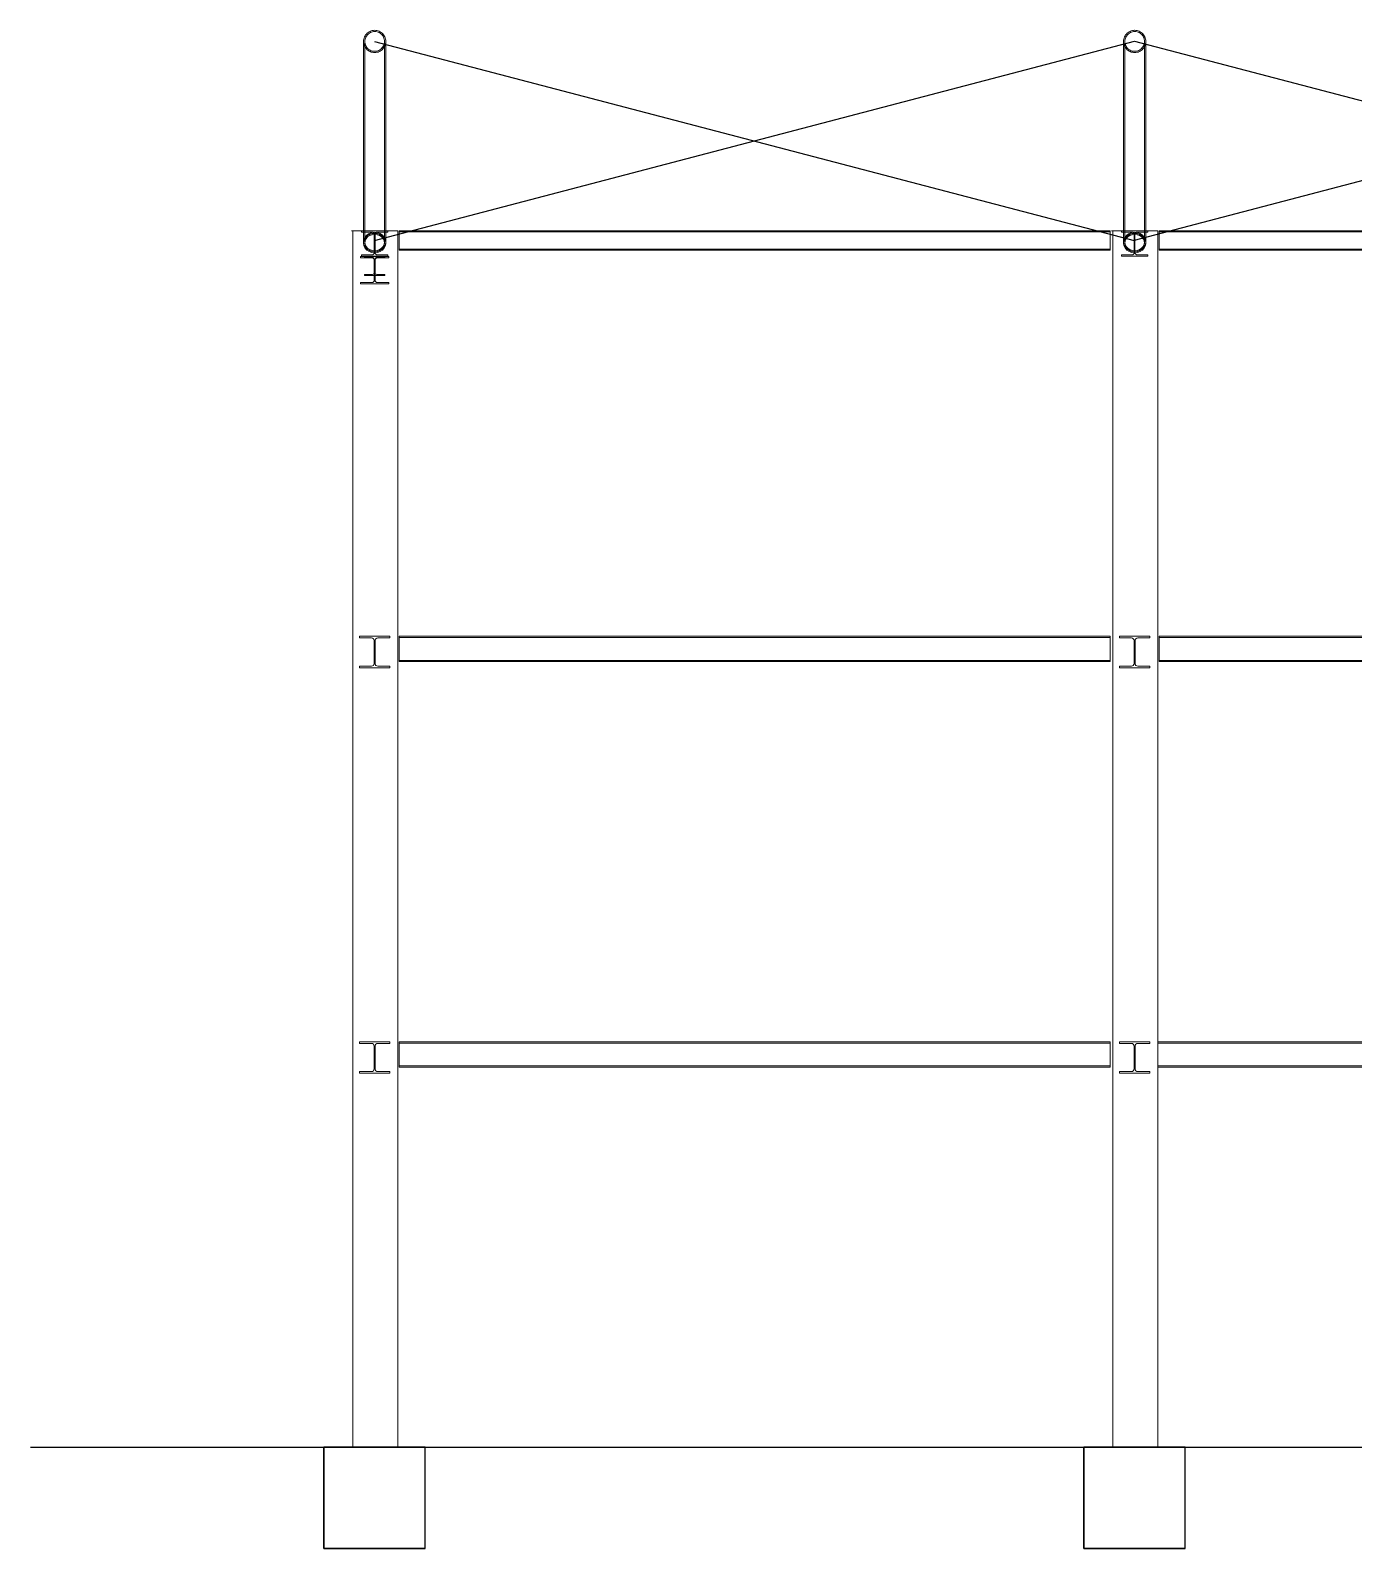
# Model space of a CAD drawing. Header units: millimetres. Extents: x -6949 to 83354, y -55091 to 16861.
# Drawn here: x -3398 to 9662, y -36908 to -21930 of the extents above; entities that cross this region are included whole.
import ezdxf

# ---------------------------------------------------------------- set-up
doc = ezdxf.new("R2010")
doc.units = ezdxf.units.MM
for name, color, linetype, lineweight in [('S-BEAM', 7, 'Continuous', 18), ('S-COLS', 7, 'Continuous', 18), ('S-FNDN', 7, 'Continuous', 25)]:
    doc.layers.add(name, color=color, linetype=linetype, lineweight=lineweight)

# ---------------------------------------------------------------- blocks, each defined once
blk = doc.blocks.new('Sezioni circolari cave-Pilastro - H457x12_5-414954-Est')
at = {"layer": 'S-COLS'}
for p, q in [((-228.5, 12000.000384), (228.5, 12000.000384)), ((228.5, 12000.000384), (-228.5, 12000.000384)), ((-215.5, 12000.000384), (-215.5, 0)), ((-215.5, 12000.000384), (215.5, 12000.000384)), ((215.5, 12000.000384), (-215.5, 12000.000384)), ((228.5, 0), (228.5, 12000.000384)), ((228.5, 0), (-228.5, 0)), ((-228.5, 0), (228.5, 0)), ((215.5, 0), (-215.5, 0)), ((-215.5, 0), (215.5, 0))]:
    blk.add_line(p, q, dxfattribs=at)
blk = doc.blocks.new('Sezioni circolari cave-Pilastro - H457x12_5-552739-Est')
at = {"layer": 'S-COLS'}
for p, q in [((-228.5, 12000.000256), (228.5, 12000.000256)), ((228.5, 12000.000256), (-228.5, 12000.000256)), ((-215.5, 12000.000256), (-215.5, 0.000128)), ((-215.5, 12000.000256), (215.5, 12000.000256)), ((215.5, 12000.000256), (-215.5, 12000.000256)), ((228.5, 0.000128), (228.5, 12000.000256)), ((228.5, 0.000128), (-228.5, 0.000128)), ((-228.5, 0.000128), (228.5, 0.000128)), ((215.5, 0.000128), (-215.5, 0.000128)), ((-215.5, 0.000128), (215.5, 0.000128))]:
    blk.add_line(p, q, dxfattribs=at)
blk = doc.blocks.new('h-wide flange beams - HE260A-419951-Est')
at = {"layer": 'S-BEAM'}
for p, q in [((30241.50108, 3987.5), (30241.50108, 4000)), ((30241.50108, 4000), (30241.50108, 4000)), ((30241.50108, 4000), (30241.50108, 3987.5)), ((37258.50108, 4000), (30241.50108, 4000)), ((37258.50108, 4000), (30241.50108, 4000)), ((37258.50108, 3987.5), (30241.50108, 3987.5)), ((30241.50108, 3963.5), (30241.50108, 3987.5)), ((30241.50108, 3987.5), (30241.50108, 3987.5)), ((30241.50108, 3987.5), (30241.50108, 3987.5)), ((30241.50108, 3987.5), (30241.50108, 3963.5)), ((37258.50108, 3987.5), (30241.50108, 3987.5)), ((37258.50108, 3987.5), (30241.50108, 3987.5)), ((30241.50108, 3786.5), (30241.50108, 3963.5)), ((30241.50108, 3963.5), (30241.50108, 3786.5)), ((37258.50108, 3987.5), (37258.50108, 4000)), ((37258.50108, 4000), (37258.50108, 4000)), ((37258.50108, 4000), (37258.50108, 3987.5)), ((37258.50108, 3963.5), (37258.50108, 3987.5)), ((37258.50108, 3987.5), (37258.50108, 3987.5)), ((37258.50108, 3987.5), (37258.50108, 3987.5)), ((37258.50108, 3987.5), (37258.50108, 3963.5)), ((37258.50108, 3786.5), (37258.50108, 3963.5)), ((37258.50108, 3963.5), (37258.50108, 3786.5)), ((30241.50108, 3762.5), (30241.50108, 3786.5)), ((30241.50108, 3786.5), (30241.50108, 3762.5)), ((30241.50108, 3762.5), (37258.50108, 3762.5)), ((30241.50108, 3762.5), (30241.50108, 3762.5)), ((30241.50108, 3762.5), (30241.50108, 3762.5)), ((30241.50108, 3762.5), (30241.50108, 3750)), ((30241.50108, 3750), (30241.50108, 3762.5)), ((30241.50108, 3762.5), (37258.50108, 3762.5)), ((37258.50108, 3762.5), (30241.50108, 3762.5)), ((30241.50108, 3750), (30241.50108, 3750)), ((37258.50108, 3750), (30241.50108, 3750)), ((37258.50108, 3750), (30241.50108, 3750)), ((37258.50108, 3762.5), (37258.50108, 3786.5)), ((37258.50108, 3786.5), (37258.50108, 3762.5)), ((37258.50108, 3762.5), (37258.50108, 3750)), ((37258.50108, 3750), (37258.50108, 3762.5)), ((37258.50108, 3762.5), (37258.50108, 3762.5)), ((37258.50108, 3762.5), (37258.50108, 3762.5)), ((37258.50108, 3750), (37258.50108, 3750))]:
    blk.add_line(p, q, dxfattribs=at)
blk = doc.blocks.new('h-wide flange beams - HE320A-420337-Est')
at = {"layer": 'S-BEAM'}
for p, q in [((7350.00024, 3984.5), (7350.00024, 4000)), ((7350.00024, 4000), (7650.00024, 4000)), ((7650.00024, 4000), (7350.00024, 4000)), ((7350.00024, 4000), (7350.00024, 3984.5)), ((7350.00024, 4000), (7350.00024, 4000)), ((7468.50024, 3984.5), (7350.00024, 3984.5)), ((7350.00024, 3984.5), (7468.50024, 3984.5)), ((7350.00024, 3984.5), (7350.00024, 3984.5)), ((7495.50024, 3732.5), (7495.50024, 3957.5)), ((7495.50024, 3957.5), (7495.50024, 3732.5)), ((7504.50024, 3957.5), (7504.50024, 3732.5)), ((7504.50024, 3732.5), (7504.50024, 3957.5)), ((7650.00024, 3984.5), (7531.50024, 3984.5)), ((7531.50024, 3984.5), (7650.00024, 3984.5)), ((7650.00024, 4000), (7650.00024, 3984.5)), ((7650.00024, 3984.5), (7650.00024, 4000)), ((7650.00024, 4000), (7650.00024, 4000)), ((7650.00024, 3984.5), (7650.00024, 3984.5)), ((7350.00024, 3705.5), (7468.50024, 3705.5)), ((7350.00024, 3690), (7350.00024, 3705.5)), ((7350.00024, 3705.5), (7350.00024, 3690)), ((7468.50024, 3705.5), (7350.00024, 3705.5)), ((7350.00024, 3705.5), (7350.00024, 3705.5)), ((7650.00024, 3690), (7350.00024, 3690)), ((7350.00024, 3690), (7650.00024, 3690)), ((7350.00024, 3690), (7350.00024, 3690)), ((7531.50024, 3705.5), (7650.00024, 3705.5)), ((7650.00024, 3705.5), (7531.50024, 3705.5)), ((7650.00024, 3705.5), (7650.00024, 3690)), ((7650.00024, 3690), (7650.00024, 3705.5)), ((7650.00024, 3705.5), (7650.00024, 3705.5)), ((7650.00024, 3690), (7650.00024, 3690))]:
    blk.add_line(p, q, dxfattribs=at)
for centre, start, end in [((7468.50024, 3957.5), 0, 90), ((7468.50024, 3957.5), 0, 90), ((7531.50024, 3957.5), 90, 180), ((7531.50024, 3957.5), 90, 180), ((7468.50024, 3732.5), 270, 360), ((7468.50024, 3732.5), 270, 0), ((7531.50024, 3732.5), 180, 270), ((7531.50024, 3732.5), 180, 270)]:
    blk.add_arc(centre, 27, start, end, dxfattribs=at)
blk = doc.blocks.new('h-wide flange beams - HE320A-552741-Est')
at = {"layer": 'S-BEAM'}
for p, q in [((37350.0012, 7984.500256), (37350.0012, 8000.000256)), ((37350.0012, 8000.000256), (37650.0012, 8000.000256)), ((37650.0012, 8000.000256), (37350.0012, 8000.000256)), ((37350.0012, 8000.000256), (37350.0012, 7984.500256)), ((37350.0012, 8000.000256), (37350.0012, 8000.000256)), ((37468.5012, 7984.500256), (37350.0012, 7984.500256)), ((37350.0012, 7984.500256), (37468.5012, 7984.500256)), ((37350.0012, 7984.500256), (37350.0012, 7984.500256)), ((37495.5012, 7732.500256), (37495.5012, 7957.500256)), ((37495.5012, 7957.500256), (37495.5012, 7732.500256)), ((37504.5012, 7957.500256), (37504.5012, 7732.500256)), ((37504.5012, 7732.500256), (37504.5012, 7957.500256)), ((37650.0012, 7984.500256), (37531.5012, 7984.500256)), ((37531.5012, 7984.500256), (37650.0012, 7984.500256)), ((37650.0012, 8000.000256), (37650.0012, 7984.500256)), ((37650.0012, 7984.500256), (37650.0012, 8000.000256)), ((37650.0012, 8000.000256), (37650.0012, 8000.000256)), ((37650.0012, 7984.500256), (37650.0012, 7984.500256)), ((37350.0012, 7705.500256), (37468.5012, 7705.500256)), ((37350.0012, 7690.000256), (37350.0012, 7705.500256)), ((37350.0012, 7705.500256), (37350.0012, 7690.000256)), ((37468.5012, 7705.500256), (37350.0012, 7705.500256)), ((37350.0012, 7705.500256), (37350.0012, 7705.500256)), ((37650.0012, 7690.000256), (37350.0012, 7690.000256)), ((37350.0012, 7690.000256), (37650.0012, 7690.000256)), ((37350.0012, 7690.000256), (37350.0012, 7690.000256)), ((37531.5012, 7705.500256), (37650.0012, 7705.500256)), ((37650.0012, 7705.500256), (37531.5012, 7705.500256)), ((37650.0012, 7705.500256), (37650.0012, 7690.000256)), ((37650.0012, 7690.000256), (37650.0012, 7705.500256)), ((37650.0012, 7705.500256), (37650.0012, 7705.500256)), ((37650.0012, 7690.000256), (37650.0012, 7690.000256))]:
    blk.add_line(p, q, dxfattribs=at)
for centre, start, end in [((37468.5012, 7957.500256), 0, 90), ((37468.5012, 7957.500256), 0, 90), ((37531.5012, 7957.500256), 90, 180), ((37531.5012, 7957.500256), 90, 180), ((37468.5012, 7732.500256), 270, 0), ((37468.5012, 7732.500256), 270, 0), ((37531.5012, 7732.500256), 180, 270), ((37531.5012, 7732.500256), 180, 270)]:
    blk.add_arc(centre, 27, start, end, dxfattribs=at)
blk = doc.blocks.new('h-wide flange beams - HE260A-552743-Est')
at = {"layer": 'S-BEAM'}
for p, q in [((242, 7987.500256), (242, 8000.000256)), ((242, 8000.000256), (242, 8000.000256)), ((242, 8000.000256), (242, 7987.500256)), ((242, 8000.000256), (7258, 8000.000256)), ((242, 8000.000256), (7258, 8000.000256)), ((7258, 7987.500256), (242, 7987.500256)), ((242, 7963.500256), (242, 7987.500256)), ((242, 7987.500256), (242, 7987.500256)), ((242, 7987.500256), (242, 7987.500256)), ((242, 7987.500256), (242, 7963.500256)), ((242, 7987.500256), (7258, 7987.500256)), ((242, 7987.500256), (7258, 7987.500256)), ((242, 7786.500256), (242, 7963.500256)), ((242, 7963.500256), (242, 7786.500256)), ((7258, 7987.500256), (7258, 8000.000256)), ((7258, 8000.000256), (7258, 8000.000256)), ((7258, 8000.000256), (7258, 7987.500256)), ((7258, 7963.500256), (7258, 7987.500256)), ((7258, 7987.500256), (7258, 7987.500256)), ((7258, 7987.500256), (7258, 7987.500256)), ((7258, 7987.500256), (7258, 7963.500256)), ((7258, 7786.500256), (7258, 7963.500256)), ((7258, 7963.500256), (7258, 7786.500256)), ((242, 7762.500256), (242, 7786.500256)), ((242, 7786.500256), (242, 7762.500256)), ((242, 7762.500256), (7258, 7762.500256)), ((242, 7762.500256), (242, 7750.000256)), ((242, 7750.000256), (242, 7762.500256)), ((242, 7762.500256), (242, 7762.500256)), ((242, 7762.500256), (242, 7762.500256)), ((7258, 7762.500256), (242, 7762.500256)), ((242, 7762.500256), (7258, 7762.500256)), ((242, 7750.000256), (242, 7750.000256)), ((242, 7750.000256), (7258, 7750.000256)), ((242, 7750.000256), (7258, 7750.000256)), ((7258, 7762.500256), (7258, 7786.500256)), ((7258, 7786.500256), (7258, 7762.500256)), ((7258, 7762.500256), (7258, 7762.500256)), ((7258, 7762.500256), (7258, 7762.500256)), ((7258, 7762.500256), (7258, 7750.000256)), ((7258, 7750.000256), (7258, 7762.500256)), ((7258, 7750.000256), (7258, 7750.000256))]:
    blk.add_line(p, q, dxfattribs=at)
blk = doc.blocks.new('h-wide flange beams - HE200A-552740-Est')
at = {"layer": 'S-BEAM'}
for p, q in [((30241.50108, 11990.000256), (30241.50108, 12000.000256)), ((30241.50108, 12000.000256), (30241.50108, 12000.000256)), ((30241.50108, 12000.000256), (30241.50108, 11990.000256)), ((37258.50108, 12000.000256), (30241.50108, 12000.000256)), ((37258.50108, 12000.000256), (30241.50108, 12000.000256)), ((37258.50108, 11990.000256), (30241.50108, 11990.000256)), ((30241.50108, 11972.000256), (30241.50108, 11990.000256)), ((30241.50108, 11990.000256), (30241.50108, 11990.000256)), ((30241.50108, 11990.000256), (30241.50108, 11990.000256)), ((30241.50108, 11990.000256), (30241.50108, 11972.000256)), ((37258.50108, 11990.000256), (30241.50108, 11990.000256)), ((37258.50108, 11990.000256), (30241.50108, 11990.000256)), ((37258.50108, 11990.000256), (37258.50108, 12000.000256)), ((37258.50108, 12000.000256), (37258.50108, 12000.000256)), ((37258.50108, 12000.000256), (37258.50108, 11990.000256)), ((37258.50108, 11972.000256), (37258.50108, 11990.000256)), ((37258.50108, 11990.000256), (37258.50108, 11990.000256)), ((37258.50108, 11990.000256), (37258.50108, 11990.000256)), ((37258.50108, 11990.000256), (37258.50108, 11972.000256)), ((30241.50108, 11838.000256), (30241.50108, 11972.000256)), ((30241.50108, 11972.000256), (30241.50108, 11838.000256)), ((30241.50108, 11820.000256), (30241.50108, 11838.000256)), ((30241.50108, 11838.000256), (30241.50108, 11820.000256)), ((37258.50108, 11838.000256), (37258.50108, 11972.000256)), ((37258.50108, 11972.000256), (37258.50108, 11838.000256)), ((37258.50108, 11820.000256), (37258.50108, 11838.000256)), ((37258.50108, 11838.000256), (37258.50108, 11820.000256)), ((30241.50108, 11820.000256), (37258.50108, 11820.000256)), ((30241.50108, 11820.000256), (30241.50108, 11820.000256)), ((30241.50108, 11820.000256), (30241.50108, 11820.000256)), ((30241.50108, 11820.000256), (30241.50108, 11810.000256)), ((30241.50108, 11810.000256), (30241.50108, 11820.000256)), ((30241.50108, 11820.000256), (37258.50108, 11820.000256)), ((37258.50108, 11820.000256), (30241.50108, 11820.000256)), ((30241.50108, 11810.000256), (30241.50108, 11810.000256)), ((37258.50108, 11810.000256), (30241.50108, 11810.000256)), ((37258.50108, 11810.000256), (30241.50108, 11810.000256)), ((37258.50108, 11820.000256), (37258.50108, 11810.000256)), ((37258.50108, 11810.000256), (37258.50108, 11820.000256)), ((37258.50108, 11820.000256), (37258.50108, 11820.000256)), ((37258.50108, 11820.000256), (37258.50108, 11820.000256)), ((37258.50108, 11810.000256), (37258.50108, 11810.000256))]:
    blk.add_line(p, q, dxfattribs=at)
blk = doc.blocks.new('h-wide flange beams - HE260A-424104-Est')
at = {"layer": 'S-BEAM'}
for p, q in [((-130, 11987.500256), (-130, 12000.000256)), ((-130, 12000.000256), (130, 12000.000256)), ((130, 12000.000256), (-130, 12000.000256)), ((-130, 12000.000256), (-130, 11987.500256)), ((-130, 12000.000256), (-130, 12000.000256)), ((-27.75, 11987.500256), (-130, 11987.500256)), ((-130, 11987.500256), (-27.75, 11987.500256)), ((-130, 11987.500256), (-130, 11987.500256)), ((130, 11987.500256), (27.75, 11987.500256)), ((27.75, 11987.500256), (130, 11987.500256)), ((130, 12000.000256), (130, 11987.500256)), ((130, 11987.500256), (130, 12000.000256)), ((130, 12000.000256), (130, 12000.000256)), ((130, 11987.500256), (130, 11987.500256)), ((-3.75, 11786.500256), (-3.75, 11963.500256)), ((-3.75, 11963.500256), (-3.75, 11786.500256)), ((3.75, 11963.500256), (3.75, 11786.500256)), ((3.75, 11786.500256), (3.75, 11963.500256)), ((-130, 11762.500256), (-27.75, 11762.500256)), ((-130, 11750.000256), (-130, 11762.500256)), ((-130, 11762.500256), (-130, 11750.000256)), ((-27.75, 11762.500256), (-130, 11762.500256)), ((-130, 11762.500256), (-130, 11762.500256)), ((130, 11750.000256), (-130, 11750.000256)), ((-130, 11750.000256), (130, 11750.000256)), ((-130, 11750.000256), (-130, 11750.000256)), ((27.75, 11762.500256), (130, 11762.500256)), ((130, 11762.500256), (27.75, 11762.500256)), ((130, 11762.500256), (130, 11750.000256)), ((130, 11750.000256), (130, 11762.500256)), ((130, 11762.500256), (130, 11762.500256)), ((130, 11750.000256), (130, 11750.000256))]:
    blk.add_line(p, q, dxfattribs=at)
for centre, start, end in [((-27.75, 11963.500256), 360, 90), ((-27.75, 11963.500256), 360, 90), ((27.75, 11963.500256), 90, 180), ((27.75, 11963.500256), 90, 180), ((-27.75, 11786.500256), 270, 360), ((-27.75, 11786.500256), 270, 360), ((27.75, 11786.500256), 180, 270), ((27.75, 11786.500256), 180, 270)]:
    blk.add_arc(centre, 24, start, end, dxfattribs=at)
blk = doc.blocks.new('h-wide flange beams - HE200A-552745-Est')
at = {"layer": 'S-BEAM'}
for p, q in [((241.5, 11990.000256), (241.5, 12000.000256)), ((241.5, 12000.000256), (241.5, 12000.000256)), ((241.5, 12000.000256), (241.5, 11990.000256)), ((7258.5, 12000.000256), (241.5, 12000.000256)), ((7258.5, 12000.000256), (241.5, 12000.000256)), ((7258.5, 11990.000256), (241.5, 11990.000256)), ((241.5, 11972.000256), (241.5, 11990.000256)), ((241.5, 11990.000256), (241.5, 11990.000256)), ((241.5, 11990.000256), (241.5, 11990.000256)), ((241.5, 11990.000256), (241.5, 11972.000256)), ((7258.5, 11990.000256), (241.5, 11990.000256)), ((7258.5, 11990.000256), (241.5, 11990.000256)), ((7258.5, 11990.000256), (7258.5, 12000.000256)), ((7258.5, 12000.000256), (7258.5, 12000.000256)), ((7258.5, 12000.000256), (7258.5, 11990.000256)), ((7258.5, 11972.000256), (7258.5, 11990.000256)), ((7258.5, 11990.000256), (7258.5, 11990.000256)), ((7258.5, 11990.000256), (7258.5, 11990.000256)), ((7258.5, 11990.000256), (7258.5, 11972.000256)), ((241.5, 11838.000256), (241.5, 11972.000256)), ((241.5, 11972.000256), (241.5, 11838.000256)), ((241.5, 11820.000256), (241.5, 11838.000256)), ((241.5, 11838.000256), (241.5, 11820.000256)), ((7258.5, 11838.000256), (7258.5, 11972.000256)), ((7258.5, 11972.000256), (7258.5, 11838.000256)), ((7258.5, 11820.000256), (7258.5, 11838.000256)), ((7258.5, 11838.000256), (7258.5, 11820.000256)), ((241.5, 11820.000256), (7258.5, 11820.000256)), ((241.5, 11820.000256), (241.5, 11820.000256)), ((241.5, 11820.000256), (241.5, 11820.000256)), ((241.5, 11820.000256), (241.5, 11810.000256)), ((241.5, 11810.000256), (241.5, 11820.000256)), ((241.5, 11820.000256), (7258.5, 11820.000256)), ((7258.5, 11820.000256), (241.5, 11820.000256)), ((241.5, 11810.000256), (241.5, 11810.000256)), ((7258.5, 11810.000256), (241.5, 11810.000256)), ((7258.5, 11810.000256), (241.5, 11810.000256)), ((7258.5, 11820.000256), (7258.5, 11810.000256)), ((7258.5, 11810.000256), (7258.5, 11820.000256)), ((7258.5, 11820.000256), (7258.5, 11820.000256)), ((7258.5, 11820.000256), (7258.5, 11820.000256)), ((7258.5, 11810.000256), (7258.5, 11810.000256))]:
    blk.add_line(p, q, dxfattribs=at)
blk = doc.blocks.new('h-wide flange beams - HE260A-552746-Est')
at = {"layer": 'S-BEAM'}
for p, q in [((-130, 11987.500256), (-130, 12000.000256)), ((-130, 12000.000256), (130, 12000.000256)), ((130, 12000.000256), (-130, 12000.000256)), ((-130, 12000.000256), (-130, 11987.500256)), ((-130, 12000.000256), (-130, 12000.000256)), ((-27.75, 11987.500256), (-130, 11987.500256)), ((-130, 11987.500256), (-27.75, 11987.500256)), ((-130, 11987.500256), (-130, 11987.500256)), ((130, 11987.500256), (27.75, 11987.500256)), ((27.75, 11987.500256), (130, 11987.500256)), ((130, 12000.000256), (130, 11987.500256)), ((130, 11987.500256), (130, 12000.000256)), ((130, 12000.000256), (130, 12000.000256)), ((130, 11987.500256), (130, 11987.500256)), ((-3.75, 11786.500256), (-3.75, 11963.500256)), ((-3.75, 11963.500256), (-3.75, 11786.500256)), ((3.75, 11963.500256), (3.75, 11786.500256)), ((3.75, 11786.500256), (3.75, 11963.500256)), ((-130, 11762.500256), (-27.75, 11762.500256)), ((-130, 11750.000256), (-130, 11762.500256)), ((-130, 11762.500256), (-130, 11750.000256)), ((-27.75, 11762.500256), (-130, 11762.500256)), ((-130, 11762.500256), (-130, 11762.500256)), ((130, 11750.000256), (-130, 11750.000256)), ((-130, 11750.000256), (130, 11750.000256)), ((-130, 11750.000256), (-130, 11750.000256)), ((27.75, 11762.500256), (130, 11762.500256)), ((130, 11762.500256), (27.75, 11762.500256)), ((130, 11762.500256), (130, 11750.000256)), ((130, 11750.000256), (130, 11762.500256)), ((130, 11762.500256), (130, 11762.500256)), ((130, 11750.000256), (130, 11750.000256))]:
    blk.add_line(p, q, dxfattribs=at)
for centre, start, end in [((-27.75, 11963.500256), 360, 90), ((-27.75, 11963.500256), 360, 90), ((27.75, 11963.500256), 90, 180), ((27.75, 11963.500256), 90, 180), ((-27.75, 11786.500256), 270, 360), ((-27.75, 11786.500256), 270, 360), ((27.75, 11786.500256), 180, 270), ((27.75, 11786.500256), 180, 270)]:
    blk.add_arc(centre, 24, start, end, dxfattribs=at)
blk = doc.blocks.new('M_Magrone-Rettangolare - 1800 x 1200 x 450mm-1744-Est')
at = {"layer": 'S-FNDN'}
for p, q in [((29500, 0), (30500, 0)), ((30500, 0), (29500, 0)), ((29500, 0), (29500, 0)), ((29500, 0), (29500, -1000)), ((29500, -1000), (29500, 0)), ((30500, 0), (30500, 0)), ((30500, -1000), (30500, 0)), ((30500, -1000), (30500, 0)), ((29500, -1000), (29500, -1000)), ((29500, -1000), (30500, -1000)), ((30500, -1000), (29500, -1000)), ((30500, -1000), (30500, -1000))]:
    blk.add_line(p, q, dxfattribs=at)
blk = doc.blocks.new('h-wide flange beams - HE280A-552748-Est')
at = {"layer": 'S-BEAM'}
for p, q in [((-140, 11733.500256), (-140, 11746.500256)), ((-140, 11746.500256), (140, 11746.500256)), ((140, 11746.500256), (-140, 11746.500256)), ((-140, 11746.500256), (-140, 11733.500256)), ((-140, 11746.500256), (-140, 11746.500256)), ((-28, 11733.500256), (-140, 11733.500256)), ((-140, 11733.500256), (-28, 11733.500256)), ((-140, 11733.500256), (-140, 11733.500256)), ((-4, 11513.500256), (-4, 11709.500256)), ((-4, 11709.500256), (-4, 11513.500256)), ((4, 11709.500256), (4, 11513.500256)), ((4, 11513.500256), (4, 11709.500256)), ((140, 11733.500256), (28, 11733.500256)), ((28, 11733.500256), (140, 11733.500256)), ((140, 11746.500256), (140, 11733.500256)), ((140, 11733.500256), (140, 11746.500256)), ((140, 11746.500256), (140, 11746.500256)), ((140, 11733.500256), (140, 11733.500256)), ((-140, 11489.500256), (-28, 11489.500256)), ((-140, 11476.500256), (-140, 11489.500256)), ((-140, 11489.500256), (-140, 11476.500256)), ((-28, 11489.500256), (-140, 11489.500256)), ((-140, 11489.500256), (-140, 11489.500256)), ((140, 11476.500256), (-140, 11476.500256)), ((-140, 11476.500256), (140, 11476.500256)), ((-140, 11476.500256), (-140, 11476.500256)), ((28, 11489.500256), (140, 11489.500256)), ((140, 11489.500256), (28, 11489.500256)), ((140, 11489.500256), (140, 11476.500256)), ((140, 11476.500256), (140, 11489.500256)), ((140, 11489.500256), (140, 11489.500256)), ((140, 11476.500256), (140, 11476.500256))]:
    blk.add_line(p, q, dxfattribs=at)
for centre, start, end in [((-28, 11709.500256), 360, 90), ((-28, 11709.500256), 360, 90), ((28, 11709.500256), 90, 180), ((28, 11709.500256), 90, 180), ((-28, 11513.500256), 270, 360), ((-28, 11513.500256), 270, 360), ((28, 11513.500256), 180, 270), ((28, 11513.500256), 180, 270)]:
    blk.add_arc(centre, 24, start, end, dxfattribs=at)
blk = doc.blocks.new('Travi HE - HE200A-552749-Est')
at = {"layer": 'S-BEAM'}
for p, q in [((100, 11750.000256), (-100, 11750.000256)), ((-100, 11750.000256), (-100, 11740.000256)), ((-100, 11740.000256), (-100, 11750.000256)), ((-100, 11750.000256), (100, 11750.000256)), ((-100, 11750.000256), (-100, 11750.000256)), ((-100, 11740.000256), (-21.25, 11740.000256)), ((-21.25, 11740.000256), (-100, 11740.000256)), ((-100, 11740.000256), (-100, 11740.000256)), ((-3.25, 11722.000256), (-3.25, 11588.000256)), ((-3.25, 11588.000256), (-3.25, 11722.000256)), ((3.25, 11588.000256), (3.25, 11722.000256)), ((3.25, 11722.000256), (3.25, 11588.000256)), ((21.25, 11740.000256), (100, 11740.000256)), ((100, 11740.000256), (21.25, 11740.000256)), ((100, 11740.000256), (100, 11750.000256)), ((100, 11750.000256), (100, 11740.000256)), ((100, 11750.000256), (100, 11750.000256)), ((100, 11740.000256), (100, 11740.000256)), ((-100, 11570.000256), (-100, 11560.000256)), ((-21.25, 11570.000256), (-100, 11570.000256)), ((-100, 11570.000256), (-21.25, 11570.000256)), ((-100, 11560.000256), (-100, 11570.000256)), ((-100, 11570.000256), (-100, 11570.000256)), ((-100, 11560.000256), (100, 11560.000256)), ((100, 11560.000256), (-100, 11560.000256)), ((-100, 11560.000256), (-100, 11560.000256)), ((100, 11570.000256), (21.25, 11570.000256)), ((21.25, 11570.000256), (100, 11570.000256)), ((100, 11560.000256), (100, 11570.000256)), ((100, 11570.000256), (100, 11560.000256)), ((100, 11570.000256), (100, 11570.000256)), ((100, 11560.000256), (100, 11560.000256))]:
    blk.add_line(p, q, dxfattribs=at)
for centre, start, end in [((-21.25, 11722.000256), 360, 90), ((-21.25, 11722.000256), 360, 90), ((21.25, 11722.000256), 90, 180), ((21.25, 11722.000256), 90, 180), ((-21.25, 11588.000256), 270, 360), ((-21.25, 11588.000256), 270, 360), ((21.25, 11588.000256), 180, 270), ((21.25, 11588.000256), 180, 270)]:
    blk.add_arc(centre, 18, start, end, dxfattribs=at)
blk = doc.blocks.new('219_1MM HOLLOW - 219_1MM HOLLOW-542601-Est')
at = {"layer": 'S-BEAM', "flags": 128}
for points in [[(-110, 13868), (-109, 13880), (-107, 13891), (-104, 13902), (-100, 13913), (-95, 13923), (-89, 13933), (-82, 13941), (-74, 13950), (-65, 13957), (-55, 13963), (-45, 13968), (-34, 13972), (-23, 13975), (-12, 13977), (-1, 13978), (0, 13978)], [(0, 13966), (-11, 13965), (-21, 13964), (-32, 13961), (-42, 13957), (-51, 13951), (-60, 13945), (-68, 13938), (-75, 13930), (-82, 13922), (-87, 13912), (-91, 13902), (-95, 13892), (-97, 13882), (-98, 13871), (-98, 13868)], [(0, 13978), (11, 13977), (23, 13976), (34, 13973), (44, 13969), (55, 13963), (64, 13957), (73, 13950), (81, 13942), (88, 13933), (95, 13924), (100, 13914), (104, 13903), (107, 13892), (109, 13881), (110, 13869), (110, 13868)], [(98, 13868), (97, 13879), (95, 13890), (92, 13900), (88, 13910), (83, 13920), (77, 13928), (70, 13937), (62, 13944), (53, 13950), (44, 13956), (34, 13960), (24, 13963), (13, 13965), (2, 13966), (0, 13966)], [(-110, 13868), (-110, 13868), (-110, 13866), (-110, 13863), (-110, 13859), (-110, 13854), (-110, 13847), (-110, 13839), (-110, 13830), (-110, 13820), (-110, 13809), (-110, 13796), (-110, 13783), (-110, 13768), (-110, 13752), (-110, 13735), (-110, 13716), (-110, 13697), (-110, 13676), (-110, 13654), (-110, 13631), (-110, 13607), (-110, 13581), (-110, 13555), (-110, 13527), (-110, 13498), (-110, 13468), (-110, 13436), (-110, 13404), (-110, 13370), (-110, 13336), (-110, 13300), (-110, 13263), (-110, 13224), (-110, 13185), (-110, 13145), (-110, 13103), (-110, 13060), (-110, 13016), (-110, 12971), (-110, 12925), (-110, 12878), (-110, 12830), (-110, 12780), (-110, 12729), (-110, 12678), (-110, 12625), (-110, 12571), (-110, 12516), (-110, 12460), (-110, 12403), (-110, 12344), (-110, 12285), (-110, 12225), (-110, 12163), (-110, 12101), (-110, 12037), (-110, 11972), (-110, 11907), (-110, 11879)], [(-110, 11889), (-110, 11955), (-110, 12020), (-110, 12084), (-110, 12147), (-110, 12209), (-110, 12269), (-110, 12329), (-110, 12388), (-110, 12445), (-110, 12501), (-110, 12557), (-110, 12611), (-110, 12664), (-110, 12716), (-110, 12767), (-110, 12817), (-110, 12865), (-110, 12913), (-110, 12959), (-110, 13005), (-110, 13049), (-110, 13092), (-110, 13134), (-110, 13175), (-110, 13214), (-110, 13253), (-110, 13290), (-110, 13326), (-110, 13361), (-110, 13395), (-110, 13428), (-110, 13460), (-110, 13490), (-110, 13519), (-110, 13547), (-110, 13574), (-110, 13600), (-110, 13625), (-110, 13648), (-110, 13670), (-110, 13691), (-110, 13711), (-110, 13730), (-110, 13748), (-110, 13764), (-110, 13779), (-110, 13793), (-110, 13806), (-110, 13817), (-110, 13828), (-110, 13837), (-110, 13845), (-110, 13852), (-110, 13858), (-110, 13862), (-110, 13865), (-110, 13868), (-110, 13868), (-110, 13868)], [(0, 13759), (-11, 13759), (-23, 13761), (-34, 13764), (-44, 13768), (-55, 13773), (-64, 13780), (-73, 13787), (-81, 13795), (-88, 13804), (-95, 13813), (-100, 13823), (-104, 13834), (-107, 13845), (-109, 13856), (-110, 13868), (-110, 13868)], [(-98, 13868), (-98, 13868), (-98, 13866), (-98, 13863), (-98, 13859), (-98, 13854), (-98, 13847), (-98, 13839), (-98, 13830), (-98, 13820), (-98, 13809), (-98, 13796), (-98, 13783), (-98, 13768), (-98, 13752), (-98, 13735), (-98, 13716), (-98, 13697), (-98, 13676), (-98, 13654), (-98, 13631), (-98, 13607), (-98, 13581), (-98, 13555), (-98, 13527), (-98, 13498), (-98, 13468), (-98, 13436), (-98, 13404), (-98, 13370), (-98, 13336), (-98, 13300), (-98, 13263), (-98, 13224), (-98, 13185), (-98, 13145), (-98, 13103), (-98, 13060), (-98, 13016), (-98, 12971), (-98, 12925), (-98, 12878), (-98, 12830), (-98, 12780), (-98, 12729), (-98, 12678), (-98, 12625), (-98, 12571), (-98, 12516), (-98, 12460), (-98, 12403), (-98, 12344), (-98, 12285), (-98, 12225), (-98, 12163), (-98, 12101), (-98, 12037), (-98, 11972), (-98, 11907), (-98, 11879)], [(-98, 11889), (-98, 11955), (-98, 12020), (-98, 12084), (-98, 12147), (-98, 12209), (-98, 12269), (-98, 12329), (-98, 12388), (-98, 12445), (-98, 12501), (-98, 12557), (-98, 12611), (-98, 12664), (-98, 12716), (-98, 12767), (-98, 12817), (-98, 12865), (-98, 12913), (-98, 12959), (-98, 13005), (-98, 13049), (-98, 13092), (-98, 13134), (-98, 13175), (-98, 13214), (-98, 13253), (-98, 13290), (-98, 13326), (-98, 13361), (-98, 13395), (-98, 13428), (-98, 13460), (-98, 13490), (-98, 13519), (-98, 13547), (-98, 13574), (-98, 13600), (-98, 13625), (-98, 13648), (-98, 13670), (-98, 13691), (-98, 13711), (-98, 13730), (-98, 13748), (-98, 13764), (-98, 13779), (-98, 13793), (-98, 13806), (-98, 13817), (-98, 13828), (-98, 13837), (-98, 13845), (-98, 13852), (-98, 13858), (-98, 13862), (-98, 13865), (-98, 13868), (-98, 13868), (-98, 13868)], [(-98, 13868), (-97, 13858), (-95, 13847), (-92, 13837), (-88, 13827), (-83, 13817), (-77, 13808), (-70, 13800), (-62, 13793), (-53, 13787), (-44, 13781), (-34, 13777), (-24, 13774), (-13, 13772), (-2, 13771), (0, 13771)], [(110, 13868), (109, 13857), (107, 13846), (104, 13835), (100, 13824), (95, 13814), (89, 13804), (82, 13795), (74, 13787), (65, 13780), (55, 13774), (45, 13769), (34, 13764), (23, 13761), (12, 13760), (1, 13759), (0, 13759)], [(0, 13771), (11, 13771), (21, 13773), (32, 13776), (42, 13780), (51, 13785), (60, 13792), (68, 13799), (75, 13807), (82, 13815), (87, 13825), (91, 13834), (95, 13845), (97, 13855), (98, 13866), (98, 13868)], [(98, 13868), (98, 13868), (98, 13866), (98, 13863), (98, 13859), (98, 13854), (98, 13847), (98, 13839), (98, 13830), (98, 13820), (98, 13809), (98, 13796), (98, 13783), (98, 13768), (98, 13752), (98, 13735), (98, 13716), (98, 13697), (98, 13676), (98, 13654), (98, 13631), (98, 13607), (98, 13581), (98, 13555), (98, 13527), (98, 13498), (98, 13468), (98, 13436), (98, 13404), (98, 13370), (98, 13336), (98, 13300), (98, 13263), (98, 13224), (98, 13185), (98, 13145), (98, 13103), (98, 13060), (98, 13016), (98, 12971), (98, 12925), (98, 12878), (98, 12830), (98, 12780), (98, 12729), (98, 12678), (98, 12625), (98, 12571), (98, 12516), (98, 12460), (98, 12403), (98, 12344), (98, 12285), (98, 12225), (98, 12163), (98, 12101), (98, 12037), (98, 11972), (98, 11907), (98, 11889)], [(98, 11879), (98, 11945), (98, 12010), (98, 12074), (98, 12137), (98, 12199), (98, 12260), (98, 12320), (98, 12379), (98, 12436), (98, 12493), (98, 12548), (98, 12603), (98, 12656), (98, 12708), (98, 12759), (98, 12809), (98, 12858), (98, 12906), (98, 12952), (98, 12998), (98, 13042), (98, 13085), (98, 13127), (98, 13168), (98, 13208), (98, 13247), (98, 13284), (98, 13321), (98, 13356), (98, 13390), (98, 13423), (98, 13455), (98, 13485), (98, 13515), (98, 13543), (98, 13570), (98, 13596), (98, 13621), (98, 13645), (98, 13667), (98, 13688), (98, 13708), (98, 13727), (98, 13745), (98, 13761), (98, 13777), (98, 13791), (98, 13804), (98, 13816), (98, 13826), (98, 13836), (98, 13844), (98, 13851), (98, 13857), (98, 13862), (98, 13865), (98, 13867), (98, 13868), (98, 13868)], [(110, 13868), (110, 13868), (110, 13866), (110, 13863), (110, 13859), (110, 13854), (110, 13847), (110, 13839), (110, 13830), (110, 13820), (110, 13809), (110, 13796), (110, 13783), (110, 13768), (110, 13752), (110, 13735), (110, 13716), (110, 13697), (110, 13676), (110, 13654), (110, 13631), (110, 13607), (110, 13581), (110, 13555), (110, 13527), (110, 13498), (110, 13468), (110, 13436), (110, 13404), (110, 13370), (110, 13336), (110, 13300), (110, 13263), (110, 13224), (110, 13185), (110, 13145), (110, 13103), (110, 13060), (110, 13016), (110, 12971), (110, 12925), (110, 12878), (110, 12830), (110, 12780), (110, 12729), (110, 12678), (110, 12625), (110, 12571), (110, 12516), (110, 12460), (110, 12403), (110, 12344), (110, 12285), (110, 12225), (110, 12163), (110, 12101), (110, 12037), (110, 11972), (110, 11907), (110, 11889)], [(110, 11879), (110, 11945), (110, 12010), (110, 12074), (110, 12137), (110, 12199), (110, 12260), (110, 12320), (110, 12379), (110, 12436), (110, 12493), (110, 12548), (110, 12603), (110, 12656), (110, 12708), (110, 12759), (110, 12809), (110, 12858), (110, 12906), (110, 12952), (110, 12998), (110, 13042), (110, 13085), (110, 13127), (110, 13168), (110, 13208), (110, 13247), (110, 13284), (110, 13321), (110, 13356), (110, 13390), (110, 13423), (110, 13455), (110, 13485), (110, 13515), (110, 13543), (110, 13570), (110, 13596), (110, 13621), (110, 13645), (110, 13667), (110, 13688), (110, 13708), (110, 13727), (110, 13745), (110, 13761), (110, 13777), (110, 13791), (110, 13804), (110, 13816), (110, 13826), (110, 13836), (110, 13844), (110, 13851), (110, 13857), (110, 13862), (110, 13865), (110, 13867), (110, 13868), (110, 13868)]]:
    blk.add_lwpolyline(points, dxfattribs=at)
at = {"layer": 'S-BEAM'}
for centre, major_axis, ratio, start_param, end_param in [((0, 11889), (-110, 0), 0.878342, 4.712389, 7.853982), ((0, 11889), (-110, 0), 0.878342, 1.570796, 4.712389), ((0, 11879), (110, 0), 0.877712, 1.570796, 4.712389), ((0, 11889), (-97.6, 0), 0.878342, 4.712389, 7.853982), ((0, 11879), (97.6, 0), 0.877712, 1.570796, 4.712389), ((0, 11879), (-110, 0), 0.877712, 1.570796, 4.712389), ((0, 11889), (-97.6, 0), 0.878342, 1.570796, 4.712389), ((0, 11879), (-97.6, 0), 0.877712, 1.570796, 4.712389)]:
    blk.add_ellipse(centre, major_axis=major_axis, ratio=ratio, start_param=start_param, end_param=end_param, dxfattribs=at)

msp = doc.modelspace()

# ---------------------------------------------------------------- linework, layer by layer
for points in [[(-3, -24003), (7499, -22038)], [(-2, -22040), (7497, -24003)], [(7498, -24000), (15001, -22035)], [(7499, -22038), (14998, -24000)], [(-3398, -35908), (41748, -35908)]]:
    msp.add_lwpolyline(points)
at = {"layer": 'S-BEAM'}
for p, q in [((130, -23908), (-130, -23908)), ((-130, -23908), (-130, -23921)), ((-130, -23908), (-130, -23908)), ((-130, -23921), (-28, -23921)), ((-130, -23921), (-130, -23921)), ((-4, -23945), (-4, -24122)), ((4, -24122), (4, -23945)), ((28, -23921), (130, -23921)), ((130, -23921), (130, -23908)), ((130, -23908), (130, -23908)), ((130, -23921), (130, -23921)), ((7631, -23908), (7371, -23908)), ((7371, -23908), (7371, -23921)), ((7371, -23908), (7371, -23908)), ((7371, -23921), (7473, -23921)), ((7371, -23921), (7371, -23921)), ((7497, -23945), (7497, -24122)), ((7504, -24122), (7504, -23945)), ((7528, -23921), (7631, -23921)), ((7631, -23921), (7631, -23908)), ((7631, -23908), (7631, -23908)), ((7631, -23921), (7631, -23921)), ((-28, -24146), (-130, -24146)), ((-130, -24146), (-130, -24158)), ((-130, -24146), (-130, -24146)), ((-130, -24158), (130, -24158)), ((-130, -24158), (-130, -24158)), ((130, -24146), (28, -24146)), ((130, -24158), (130, -24146)), ((130, -24146), (130, -24146)), ((130, -24158), (130, -24158)), ((7473, -24146), (7371, -24146)), ((7371, -24146), (7371, -24158)), ((7371, -24146), (7371, -24146)), ((7371, -24158), (7631, -24158)), ((7371, -24158), (7371, -24158)), ((7631, -24146), (7528, -24146)), ((7631, -24158), (7631, -24146)), ((7631, -24146), (7631, -24146)), ((7631, -24158), (7631, -24158)), ((7729, -32146), (14449, -32146)), ((7729, -32158), (14449, -32158))]:
    msp.add_line(p, q, dxfattribs=at)
msp.add_lwpolyline([(7729, -31921), (14449, -31921), (14449, -31908), (7729, -31908)], dxfattribs=at)
msp.add_lwpolyline([(7729, -32146), (14449, -32146)], close=True, dxfattribs=at)
for centre, start, end in [((-28, -23945), 0, 90), ((28, -23945), 90, 180), ((7473, -23945), 0, 90), ((7528, -23945), 90, 180), ((-28, -24122), 270, 0), ((28, -24122), 180, 270), ((7473, -24122), 270, 0), ((7528, -24122), 180, 270)]:
    msp.add_arc(centre, 24, start, end, dxfattribs=at)
at = {"layer": 'S-FNDN'}
for p, q in [((-500, -35908), (-150, -35908)), ((500, -35908), (-500, -35908)), ((-500, -35908), (-500, -35908)), ((-500, -35908), (-500, -36908)), ((-500, -36908), (-500, -35908)), ((-500, -35908), (-150, -35908)), ((-150, -35908), (-500, -35908)), ((-500, -35908), (-500, -35908)), ((-500, -35908), (-500, -36908)), ((-500, -36908), (-500, -35908)), ((-500, -35908), (500, -35908)), ((-150, -35908), (-500, -35908)), ((-500, -35908), (-500, -35908)), ((-500, -35908), (-500, -36908)), ((-500, -36908), (-500, -35908)), ((-150, -35908), (150, -35908)), ((-150, -35908), (150, -35908)), ((150, -35908), (-150, -35908)), ((150, -35908), (-150, -35908)), ((150, -35908), (500, -35908)), ((150, -35908), (500, -35908)), ((500, -35908), (150, -35908)), ((500, -35908), (150, -35908)), ((500, -35908), (500, -35908)), ((500, -35908), (500, -35908)), ((500, -35908), (500, -35908)), ((500, -36908), (500, -35908)), ((500, -36908), (500, -35908)), ((500, -35908), (500, -35908)), ((500, -35908), (500, -35908)), ((500, -35908), (500, -35908)), ((500, -36908), (500, -35908)), ((500, -36908), (500, -35908)), ((500, -35908), (500, -35908)), ((500, -35908), (500, -35908)), ((500, -35908), (500, -35908)), ((500, -36908), (500, -35908)), ((500, -36908), (500, -35908)), ((7000, -35908), (8000, -35908)), ((7350, -35908), (7000, -35908)), ((7000, -35908), (7000, -35908)), ((7000, -35908), (7000, -35908)), ((7000, -35908), (7000, -35908)), ((7000, -35908), (7000, -36908)), ((7000, -36908), (7000, -35908)), ((7000, -35908), (7350, -35908)), ((7350, -35908), (7000, -35908)), ((7000, -35908), (7000, -35908)), ((7000, -35908), (7000, -35908)), ((7000, -35908), (7000, -35908)), ((7000, -35908), (7000, -36908)), ((7000, -36908), (7000, -35908)), ((7000, -35908), (7350, -35908)), ((8000, -35908), (7000, -35908)), ((7000, -35908), (7000, -35908)), ((7000, -35908), (7000, -35908)), ((7000, -35908), (7000, -35908)), ((7000, -35908), (7000, -36908)), ((7000, -36908), (7000, -35908)), ((7650, -35908), (7350, -35908)), ((7350, -35908), (7650, -35908)), ((7650, -35908), (7350, -35908)), ((7350, -35908), (7650, -35908)), ((8000, -35908), (7650, -35908)), ((7650, -35908), (8000, -35908)), ((8000, -35908), (7650, -35908)), ((7650, -35908), (8000, -35908)), ((8000, -35908), (8000, -35908)), ((8000, -35908), (8000, -35908)), ((8000, -35908), (8000, -35908)), ((8000, -36908), (8000, -35908)), ((8000, -36908), (8000, -35908)), ((8000, -35908), (8000, -35908)), ((8000, -35908), (8000, -35908)), ((8000, -35908), (8000, -35908)), ((8000, -36908), (8000, -35908)), ((8000, -36908), (8000, -35908)), ((8000, -35908), (8000, -35908)), ((8000, -35908), (8000, -35908)), ((8000, -35908), (8000, -35908)), ((8000, -36908), (8000, -35908)), ((8000, -36908), (8000, -35908)), ((-500, -36908), (-500, -36908)), ((-500, -36908), (500, -36908)), ((500, -36908), (-500, -36908)), ((-500, -36908), (-500, -36908)), ((-500, -36908), (500, -36908)), ((500, -36908), (-500, -36908)), ((-500, -36908), (-500, -36908)), ((-500, -36908), (500, -36908)), ((500, -36908), (-500, -36908)), ((500, -36908), (500, -36908)), ((500, -36908), (500, -36908)), ((500, -36908), (500, -36908)), ((7000, -36908), (7000, -36908)), ((7000, -36908), (8000, -36908)), ((8000, -36908), (7000, -36908)), ((7000, -36908), (7000, -36908)), ((7000, -36908), (8000, -36908)), ((8000, -36908), (7000, -36908)), ((7000, -36908), (7000, -36908)), ((7000, -36908), (8000, -36908)), ((8000, -36908), (7000, -36908)), ((8000, -36908), (8000, -36908)), ((8000, -36908), (8000, -36908)), ((8000, -36908), (8000, -36908))]:
    msp.add_line(p, q, dxfattribs=at)

# ---------------------------------------------------------------- block references
at = {"layer": 'S-BEAM'}
for name, p in [('219_1MM HOLLOW - 219_1MM HOLLOW-542601-Est', (0, -35908)), ('219_1MM HOLLOW - 219_1MM HOLLOW-542601-Est', (7501, -35908)), ('h-wide flange beams - HE260A-424104-Est', (0, -35908)), ('h-wide flange beams - HE260A-552746-Est', (0, -35908)), ('h-wide flange beams - HE200A-552745-Est', (0, -35908)), ('h-wide flange beams - HE200A-552745-Est', (0, -35908)), ('h-wide flange beams - HE200A-552745-Est', (0, -35908)), ('h-wide flange beams - HE200A-552745-Est', (0, -35908)), ('h-wide flange beams - HE260A-424104-Est', (7500, -35908)), ('h-wide flange beams - HE260A-552746-Est', (7500, -35908)), ('h-wide flange beams - HE200A-552740-Est', (-22500, -35908)), ('h-wide flange beams - HE200A-552740-Est', (-22500, -35908)), ('h-wide flange beams - HE200A-552740-Est', (-22500, -35908)), ('h-wide flange beams - HE200A-552740-Est', (-22500, -35908)), ('h-wide flange beams - HE280A-552748-Est', (0, -35908)), ('Travi HE - HE200A-552749-Est', (0, -35908)), ('h-wide flange beams - HE320A-420337-Est', (-7500, -31908)), ('h-wide flange beams - HE320A-552741-Est', (-37500, -35908)), ('h-wide flange beams - HE260A-552743-Est', (0, -35908)), ('h-wide flange beams - HE320A-420337-Est', (0, -31908)), ('h-wide flange beams - HE320A-552741-Est', (-30000, -35908)), ('h-wide flange beams - HE260A-419951-Est', (-22500, -31908)), ('h-wide flange beams - HE260A-419951-Est', (-22500, -31908)), ('h-wide flange beams - HE260A-419951-Est', (-22500, -31908)), ('h-wide flange beams - HE260A-419951-Est', (-22500, -31908)), ('h-wide flange beams - HE320A-420337-Est', (-7500, -35908)), ('h-wide flange beams - HE320A-420337-Est', (0, -35908))]:
    msp.add_blockref(name, p, dxfattribs=at)
at = {"layer": 'S-BEAM', "extrusion": (0, 0, -1)}
for name, p in [('h-wide flange beams - HE260A-419951-Est', (-37500, -31908)), ('h-wide flange beams - HE260A-419951-Est', (-37500, -31908)), ('h-wide flange beams - HE260A-419951-Est', (-37500, -31908)), ('h-wide flange beams - HE320A-420337-Est', (-7500, -35908)), ('h-wide flange beams - HE260A-419951-Est', (-37500, -35908)), ('h-wide flange beams - HE260A-419951-Est', (-37500, -35908)), ('h-wide flange beams - HE260A-419951-Est', (-37500, -35908)), ('h-wide flange beams - HE260A-419951-Est', (-37500, -35908)), ('h-wide flange beams - HE320A-420337-Est', (-15000, -35908))]:
    msp.add_blockref(name, p, dxfattribs=at)
at = {"layer": 'S-COLS'}
for name, p in [('Sezioni circolari cave-Pilastro - H457x12_5-414954-Est', (0, -35908)), ('Sezioni circolari cave-Pilastro - H457x12_5-414954-Est', (0, -35908)), ('Sezioni circolari cave-Pilastro - H457x12_5-414954-Est', (0, -35908)), ('Sezioni circolari cave-Pilastro - H457x12_5-552739-Est', (0, -35908)), ('Sezioni circolari cave-Pilastro - H457x12_5-414954-Est', (0, -35908)), ('Sezioni circolari cave-Pilastro - H457x12_5-414954-Est', (7500, -35908)), ('Sezioni circolari cave-Pilastro - H457x12_5-414954-Est', (7500, -35908)), ('Sezioni circolari cave-Pilastro - H457x12_5-414954-Est', (7500, -35908)), ('Sezioni circolari cave-Pilastro - H457x12_5-552739-Est', (7500, -35908)), ('Sezioni circolari cave-Pilastro - H457x12_5-414954-Est', (7500, -35908))]:
    msp.add_blockref(name, p, dxfattribs=at)
at = {"layer": 'S-FNDN'}
for p in [(-30000, -35908), (-22500, -35908), (-22500, -35908)]:
    msp.add_blockref('M_Magrone-Rettangolare - 1800 x 1200 x 450mm-1744-Est', p, dxfattribs=at)

doc.saveas('drawing.dxf')
